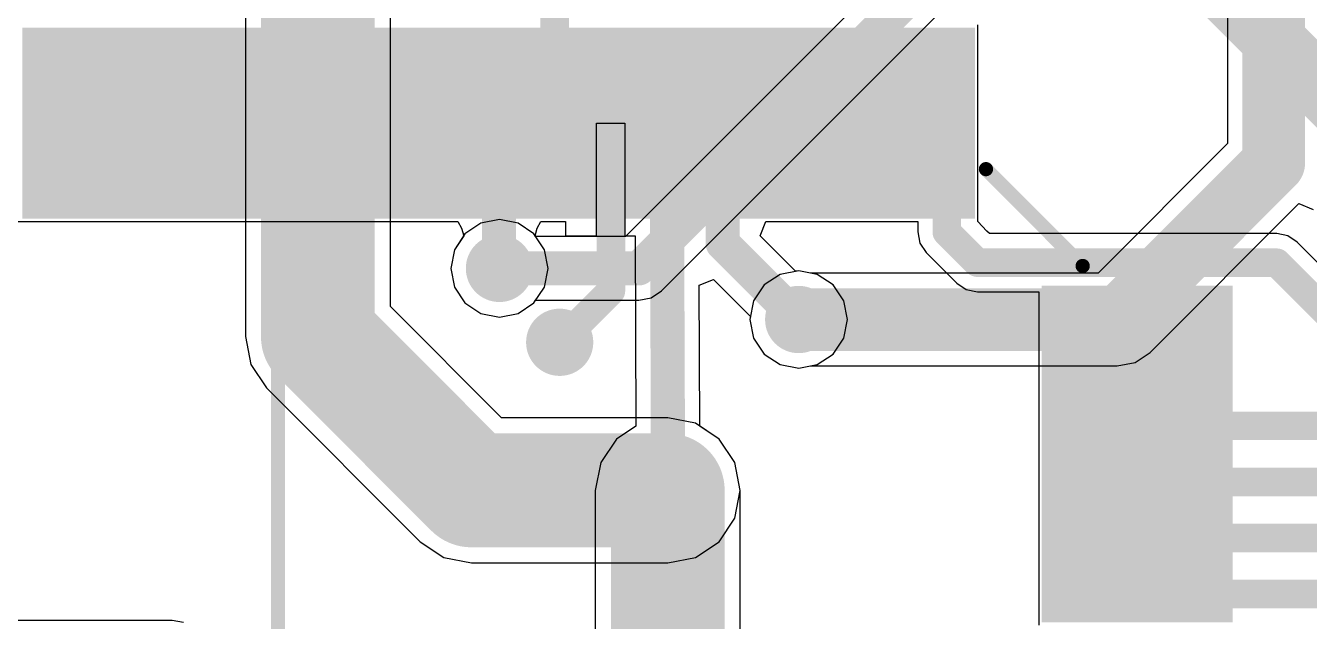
# Model space of a CAD drawing. Header units: millimetres. Extents: x -0.27 to 4.7, y -0.39 to 2.83.
# Drawn here: x 2.8933 to 3.3445, y 1.422 to 1.6312 of the extents above; entities that cross this region are included whole.
import ezdxf

# ---------------------------------------------------------------- set-up
doc = ezdxf.new("R2010")
doc.units = ezdxf.units.MM
doc.header["$MEASUREMENT"] = 0
for name, color, linetype in [('BottomLayer', 5, 'Continuous'), ('BottomSolder', 6, 'Continuous'), ('TopLayer', 1, 'Continuous'), ('TopOverlay', 2, 'Continuous'), ('TopPaste', 8, 'Continuous'), ('TopSolder', 216, 'Continuous'), ('ViaHoleLayer', 16, 'Continuous')]:
    doc.layers.add(name, color=color, linetype=linetype)

# ---------------------------------------------------------------- blocks, each defined once
blk = doc.blocks.new('ZIO_101954_8')
at = {"layer": 'TopOverlay', "const_width": 0.005}
blk.add_lwpolyline([(0.719, -1.74), (0.719, 0.057)], dxfattribs=at)
blk = doc.blocks.new('TQFP_100_14_14__45')
at = {"layer": 'TopLayer'}
for points in [[(-0.33267715, -0.1318897), (-0.27362205, -0.1318897), (-0.27362205, -0.1437007), (-0.33267715, -0.1437007)], [(-0.33267715, -0.1515747), (-0.27362205, -0.1515747), (-0.27362205, -0.1633857), (-0.33267715, -0.1633857)], [(-0.33267715, -0.1712597), (-0.27362205, -0.1712597), (-0.27362205, -0.1830707), (-0.33267715, -0.1830707)], [(-0.33267715, -0.1909447), (-0.27362205, -0.1909447), (-0.27362205, -0.2027557), (-0.33267715, -0.2027557)], [(-0.33267715, -0.2106298), (-0.27362205, -0.2106298), (-0.27362205, -0.2224408), (-0.33267715, -0.2224408)], [(-0.33267715, -0.2303149), (-0.27362205, -0.2303149), (-0.27362205, -0.2421259), (-0.33267715, -0.2421259)], [(-0.242126, -0.33267705), (-0.242126, -0.27362195), (-0.230315, -0.27362195), (-0.230315, -0.33267705)], [(-0.222441, -0.33267705), (-0.222441, -0.27362195), (-0.21063, -0.27362195), (-0.21063, -0.33267705)], [(-0.2027559, -0.33267705), (-0.2027559, -0.27362195), (-0.1909449, -0.27362195), (-0.1909449, -0.33267705)], [(-0.1830709, -0.33267705), (-0.1830709, -0.27362195), (-0.1712599, -0.27362195), (-0.1712599, -0.33267705)], [(-0.1633858, -0.33267705), (-0.1633858, -0.27362195), (-0.1515748, -0.27362195), (-0.1515748, -0.33267705)], [(-0.1437008, -0.33267705), (-0.1437008, -0.27362195), (-0.1318898, -0.27362195), (-0.1318898, -0.33267705)], [(-0.1240158, -0.33267705), (-0.1240158, -0.27362195), (-0.1122048, -0.27362195), (-0.1122048, -0.33267705)], [(-0.1043307, -0.33267705), (-0.1043307, -0.27362195), (-0.0925197, -0.27362195), (-0.0925197, -0.33267705)], [(-0.0846457, -0.33267705), (-0.0846457, -0.27362195), (-0.0728347, -0.27362195), (-0.0728347, -0.33267705)], [(-0.0649606, -0.33267705), (-0.0649606, -0.27362195), (-0.0531496, -0.27362195), (-0.0531496, -0.33267705)], [(-0.0452756, -0.33267705), (-0.0452756, -0.27362195), (-0.0334646, -0.27362195), (-0.0334646, -0.33267705)], [(-0.0255906, -0.33267705), (-0.0255906, -0.27362195), (-0.0137796, -0.27362195), (-0.0137796, -0.33267705)], [(-0.005905500000000001, -0.33267705), (-0.005905499999999998, -0.27362195), (0.005905500000000001, -0.27362195), (0.005905499999999998, -0.33267705)], [(0.0137795, -0.33267705), (0.0137795, -0.27362195), (0.0255905, -0.27362195), (0.0255905, -0.33267705)], [(0.0334646, -0.33267705), (0.0334646, -0.27362195), (0.0452756, -0.27362195), (0.0452756, -0.33267705)], [(0.0531496, -0.33267705), (0.0531496, -0.27362195), (0.0649606, -0.27362195), (0.0649606, -0.33267705)], [(0.0728346, -0.33267705), (0.0728346, -0.27362195), (0.0846456, -0.27362195), (0.0846456, -0.33267705)]]:
    blk.add_hatch(color=1, dxfattribs=at).paths.add_polyline_path(points)
at = {"layer": 'TopPaste'}
for points in [[(-0.33267715, -0.1318897), (-0.27362205, -0.1318897), (-0.27362205, -0.1437007), (-0.33267715, -0.1437007)], [(-0.33267715, -0.1515747), (-0.27362205, -0.1515747), (-0.27362205, -0.1633857), (-0.33267715, -0.1633857)], [(-0.33267715, -0.1712597), (-0.27362205, -0.1712597), (-0.27362205, -0.1830707), (-0.33267715, -0.1830707)], [(-0.33267715, -0.1909447), (-0.27362205, -0.1909447), (-0.27362205, -0.2027557), (-0.33267715, -0.2027557)], [(-0.33267715, -0.2106298), (-0.27362205, -0.2106298), (-0.27362205, -0.2224408), (-0.33267715, -0.2224408)], [(-0.33267715, -0.2303149), (-0.27362205, -0.2303149), (-0.27362205, -0.2421259), (-0.33267715, -0.2421259)], [(-0.242126, -0.33267705), (-0.242126, -0.27362195), (-0.230315, -0.27362195), (-0.230315, -0.33267705)], [(-0.222441, -0.33267705), (-0.222441, -0.27362195), (-0.21063, -0.27362195), (-0.21063, -0.33267705)], [(-0.2027559, -0.33267705), (-0.2027559, -0.27362195), (-0.1909449, -0.27362195), (-0.1909449, -0.33267705)], [(-0.1830709, -0.33267705), (-0.1830709, -0.27362195), (-0.1712599, -0.27362195), (-0.1712599, -0.33267705)], [(-0.1633858, -0.33267705), (-0.1633858, -0.27362195), (-0.1515748, -0.27362195), (-0.1515748, -0.33267705)], [(-0.1437008, -0.33267705), (-0.1437008, -0.27362195), (-0.1318898, -0.27362195), (-0.1318898, -0.33267705)], [(-0.1240158, -0.33267705), (-0.1240158, -0.27362195), (-0.1122048, -0.27362195), (-0.1122048, -0.33267705)], [(-0.1043307, -0.33267705), (-0.1043307, -0.27362195), (-0.0925197, -0.27362195), (-0.0925197, -0.33267705)], [(-0.0846457, -0.33267705), (-0.0846457, -0.27362195), (-0.0728347, -0.27362195), (-0.0728347, -0.33267705)], [(-0.0649606, -0.33267705), (-0.0649606, -0.27362195), (-0.0531496, -0.27362195), (-0.0531496, -0.33267705)], [(-0.0452756, -0.33267705), (-0.0452756, -0.27362195), (-0.0334646, -0.27362195), (-0.0334646, -0.33267705)], [(-0.0255906, -0.33267705), (-0.0255906, -0.27362195), (-0.0137796, -0.27362195), (-0.0137796, -0.33267705)], [(-0.005905500000000001, -0.33267705), (-0.005905499999999998, -0.27362195), (0.005905500000000001, -0.27362195), (0.005905499999999998, -0.33267705)], [(0.0137795, -0.33267705), (0.0137795, -0.27362195), (0.0255905, -0.27362195), (0.0255905, -0.33267705)], [(0.0334646, -0.33267705), (0.0334646, -0.27362195), (0.0452756, -0.27362195), (0.0452756, -0.33267705)], [(0.0531496, -0.33267705), (0.0531496, -0.27362195), (0.0649606, -0.27362195), (0.0649606, -0.33267705)], [(0.0728346, -0.33267705), (0.0728346, -0.27362195), (0.0846456, -0.27362195), (0.0846456, -0.33267705)]]:
    blk.add_hatch(color=8, dxfattribs=at).paths.add_polyline_path(points)
at = {"layer": 'TopSolder'}
for points in [[(-0.33667715, -0.1278897), (-0.26962205, -0.1278897), (-0.26962205, -0.1477007), (-0.33667715, -0.1477007)], [(-0.33667715, -0.1475747), (-0.26962205, -0.1475747), (-0.26962205, -0.1673857), (-0.33667715, -0.1673857)], [(-0.33667715, -0.1672597), (-0.26962205, -0.1672597), (-0.26962205, -0.1870707), (-0.33667715, -0.1870707)], [(-0.33667715, -0.1869447), (-0.26962205, -0.1869447), (-0.26962205, -0.2067557), (-0.33667715, -0.2067557)], [(-0.33667715, -0.2066298), (-0.26962205, -0.2066298), (-0.26962205, -0.2264408), (-0.33667715, -0.2264408)], [(-0.33667715, -0.2263149), (-0.26962205, -0.2263149), (-0.26962205, -0.2461259), (-0.33667715, -0.2461259)], [(-0.246126, -0.33667705), (-0.246126, -0.26962195), (-0.226315, -0.26962195), (-0.226315, -0.33667705)], [(-0.226441, -0.33667705), (-0.226441, -0.26962195), (-0.20663, -0.26962195), (-0.20663, -0.33667705)], [(-0.2067559, -0.33667705), (-0.2067559, -0.26962195), (-0.1869449, -0.26962195), (-0.1869449, -0.33667705)], [(-0.1870709, -0.33667705), (-0.1870709, -0.26962195), (-0.1672599, -0.26962195), (-0.1672599, -0.33667705)], [(-0.1673858, -0.33667705), (-0.1673858, -0.26962195), (-0.1475748, -0.26962195), (-0.1475748, -0.33667705)], [(-0.1477008, -0.33667705), (-0.1477008, -0.26962195), (-0.1278898, -0.26962195), (-0.1278898, -0.33667705)], [(-0.1280158, -0.33667705), (-0.1280158, -0.26962195), (-0.1082048, -0.26962195), (-0.1082048, -0.33667705)], [(-0.1083307, -0.33667705), (-0.1083307, -0.26962195), (-0.0885197, -0.26962195), (-0.0885197, -0.33667705)], [(-0.0886457, -0.33667705), (-0.0886457, -0.26962195), (-0.0688347, -0.26962195), (-0.0688347, -0.33667705)], [(-0.0689606, -0.33667705), (-0.0689606, -0.26962195), (-0.0491496, -0.26962195), (-0.0491496, -0.33667705)], [(-0.0492756, -0.33667705), (-0.0492756, -0.26962195), (-0.0294646, -0.26962195), (-0.0294646, -0.33667705)], [(-0.0295906, -0.33667705), (-0.0295906, -0.26962195), (-0.0097796, -0.26962195), (-0.009779600000000001, -0.33667705)], [(-0.009905500000000001, -0.33667705), (-0.0099055, -0.26962195), (0.009905500000000001, -0.26962195), (0.0099055, -0.33667705)], [(0.009779499999999998, -0.33667705), (0.009779500000000002, -0.26962195), (0.0295905, -0.26962195), (0.0295905, -0.33667705)], [(0.0294646, -0.33667705), (0.0294646, -0.26962195), (0.0492756, -0.26962195), (0.0492756, -0.33667705)], [(0.0491496, -0.33667705), (0.0491496, -0.26962195), (0.0689606, -0.26962195), (0.0689606, -0.33667705)], [(0.0688346, -0.33667705), (0.0688346, -0.26962195), (0.0886456, -0.26962195), (0.0886456, -0.33667705)]]:
    blk.add_hatch(color=216, dxfattribs=at).paths.add_polyline_path(points)
at = {"layer": 'TopOverlay', "const_width": 0.005}
blk.add_lwpolyline([(-0.25, -0.2869998), (-0.284, -0.2529998)], dxfattribs=at)
at = {"layer": 'TopOverlay', "const_width": 0.0025}
for points in [[(-0.28525, -0.2529998, 1), (-0.28275, -0.2529998, 1)], [(-0.25125, -0.2869998, 1), (-0.24875, -0.2869998, 1)]]:
    blk.add_lwpolyline(points, format="xyb", close=True, dxfattribs=at)

msp = doc.modelspace()

# ---------------------------------------------------------------- hatches: boundary and pattern name
at = {"layer": 'BottomLayer'}
h = msp.add_hatch(color=5, dxfattribs=at)
edge = h.paths.add_edge_path()
edge.add_arc((3.0598226, 1.5459486), 0.011811, 0, 360)
h = msp.add_hatch(color=5, dxfattribs=at)
edge = h.paths.add_edge_path()
edge.add_arc((3.165, 1.528), 0.011811, 0, 360)
h = msp.add_hatch(color=5, dxfattribs=at)
edge = h.paths.add_edge_path()
edge.add_arc((3.081, 1.52), 0.011811, 0, 360)
h = msp.add_hatch(color=5, dxfattribs=at)
edge = h.paths.add_edge_path()
edge.add_arc((3.119, 1.468), 0.011811, 0, 360)
at = {"layer": 'BottomSolder'}
h = msp.add_hatch(color=6, dxfattribs=at)
edge = h.paths.add_edge_path()
edge.add_arc((3.0598226, 1.5459486), 0.0059055, 0, 360)
h = msp.add_hatch(color=6, dxfattribs=at)
edge = h.paths.add_edge_path()
edge.add_arc((3.165, 1.528), 0.0059055, 0, 360)
h = msp.add_hatch(color=6, dxfattribs=at)
edge = h.paths.add_edge_path()
edge.add_arc((3.081, 1.52), 0.0059055, 0, 360)
h = msp.add_hatch(color=6, dxfattribs=at)
edge = h.paths.add_edge_path()
edge.add_arc((3.119, 1.468), 0.0059055, 0, 360)
at = {"layer": 'TopLayer'}
h = msp.add_hatch(color=1, dxfattribs=at)
edge = h.paths.add_edge_path()
edge.add_arc((3.0598226, 1.5459486), 0.011811, 0, 360)
h = msp.add_hatch(color=1, dxfattribs=at)
edge = h.paths.add_edge_path()
edge.add_arc((3.165, 1.528), 0.011811, 0, 360)
h = msp.add_hatch(color=1, dxfattribs=at)
edge = h.paths.add_edge_path()
edge.add_arc((3.081, 1.52), 0.011811, 0, 360)
h = msp.add_hatch(color=1, dxfattribs=at)
edge = h.paths.add_edge_path()
edge.add_arc((3.119, 1.468), 0.011811, 0, 360)
at = {"layer": 'TopSolder'}
h = msp.add_hatch(color=216, dxfattribs=at)
edge = h.paths.add_edge_path()
edge.add_arc((3.0598226, 1.5459486), 0.0059055, 0, 360)
h = msp.add_hatch(color=216, dxfattribs=at)
edge = h.paths.add_edge_path()
edge.add_arc((3.165, 1.528), 0.0059055, 0, 360)
h = msp.add_hatch(color=216, dxfattribs=at)
edge = h.paths.add_edge_path()
edge.add_arc((3.081, 1.52), 0.0059055, 0, 360)
h = msp.add_hatch(color=216, dxfattribs=at)
edge = h.paths.add_edge_path()
edge.add_arc((3.119, 1.468), 0.0059055, 0, 360)
at = {"layer": 'ViaHoleLayer'}
h = msp.add_hatch(color=16, dxfattribs=at)
edge = h.paths.add_edge_path()
edge.add_arc((3.0598226, 1.5459486), 0.0059055, 0, 360)
h = msp.add_hatch(color=16, dxfattribs=at)
edge = h.paths.add_edge_path()
edge.add_arc((3.165, 1.528), 0.0059055, 0, 360)
h = msp.add_hatch(color=16, dxfattribs=at)
edge = h.paths.add_edge_path()
edge.add_arc((3.081, 1.52), 0.0059055, 0, 360)
h = msp.add_hatch(color=16, dxfattribs=at)
edge = h.paths.add_edge_path()
edge.add_arc((3.119, 1.468), 0.0059055, 0, 360)

# ---------------------------------------------------------------- linework, layer by layer
at = {"layer": 'BottomLayer'}
for p, q in [((2.9705102, 1.837), (2.9705102, 1.522)), ((3.0214898, 1.5325582), (3.0214898, 1.796588)), ((3.3156865, 1.7538433), (3.3156865, 1.5897573)), ((3.2107845, 1.6637716), (3.1041769, 1.5571641)), ((3.1167532, 1.538018), (3.2299303, 1.6511952)), ((3.3156865, 1.5897573), (3.2702427, 1.5443135)), ((3.2885354, 1.5164646), (3.3408041, 1.5687333)), ((3.3408041, 1.5687333), (3.3458041, 1.5666622)), ((3.0532633, 1.5617842), (3.0477026, 1.5580686)), ((3.0598226, 1.5630889), (3.0532633, 1.5617842)), ((3.0663819, 1.5617842), (3.0598226, 1.5630889)), ((3.0719426, 1.5580686), (3.0663819, 1.5617842)), ((3.0477026, 1.5580686), (3.043987, 1.5525079)), ((3.072547, 1.5571641), (3.0719426, 1.5580686)), ((3.1041769, 1.5571641), (3.072547, 1.5571641)), ((3.043987, 1.5525079), (3.0426823, 1.5459486)), ((3.0426823, 1.5459486), (3.043987, 1.5393893)), ((3.1584407, 1.5438356), (3.15288, 1.54012)), ((3.165, 1.5451403), (3.1584407, 1.5438356)), ((3.1691567, 1.5443135), (3.165, 1.5451403)), ((3.2702427, 1.5443135), (3.1691567, 1.5443135)), ((3.043987, 1.5393893), (3.0477026, 1.5338286)), ((3.15288, 1.54012), (3.1491644, 1.5345593)), ((3.0719426, 1.5338286), (3.072547, 1.5347331)), ((3.072547, 1.5347331), (3.1088221, 1.5347331)), ((3.1088221, 1.5347331), (3.1088226, 1.534733)), ((3.1088226, 1.534733), (3.1131146, 1.5355868)), ((3.1131146, 1.5355868), (3.1167532, 1.538018)), ((3.1491644, 1.5345593), (3.1478597, 1.528)), ((3.0605582, 1.4934898), (3.0214898, 1.5325582)), ((3.0477026, 1.5338286), (3.0532633, 1.530113)), ((3.0532633, 1.530113), (3.0598226, 1.5288083)), ((3.0598226, 1.5288083), (3.0663819, 1.530113)), ((3.0663819, 1.530113), (3.0719426, 1.5338286)), ((3.1478597, 1.528), (3.1491644, 1.5214407)), ((2.9705102, 1.522), (2.9724505, 1.5122455)), ((3.1491644, 1.5214407), (3.15288, 1.51588)), ((3.2832429, 1.5129283), (3.2885354, 1.5164646)), ((2.9724505, 1.5122455), (2.977976, 1.503976)), ((3.15288, 1.51588), (3.1584407, 1.5121644)), ((3.1584407, 1.5121644), (3.165, 1.5108597)), ((3.165, 1.5108597), (3.1691567, 1.5116865)), ((3.1691567, 1.5116865), (3.277, 1.5116865)), ((3.277, 1.5116865), (3.2832429, 1.5129283)), ((2.977976, 1.503976), (3.031976, 1.449976)), ((3.119, 1.4934898), (3.0605582, 1.4934898)), ((3.1287545, 1.4915495), (3.119, 1.4934898)), ((3.137024, 1.486024), (3.1287545, 1.4915495)), ((3.1425495, 1.4777545), (3.137024, 1.486024)), ((3.1444898, 1.468), (3.1425495, 1.4777545)), ((3.1425495, 1.4582455), (3.1444898, 1.468)), ((3.137024, 1.449976), (3.1425495, 1.4582455)), ((3.031976, 1.449976), (3.0402454, 1.4444505)), ((3.1287545, 1.4444505), (3.137024, 1.449976)), ((3.0402454, 1.4444505), (3.05, 1.4425102)), ((3.119, 1.4425102), (3.1287545, 1.4444505)), ((3.05, 1.4425102), (3.119, 1.4425102))]:
    msp.add_line(p, q, dxfattribs=at)
for points, const_width in [([(2.996, 1.522), (2.996, 1.837)], 0.04), ([(3.332, 1.583), (3.332, 1.758)], 0.022), ([(3.1088226, 1.5459486), (3.222, 1.659126)], 0.012), ([(3.277, 1.528), (3.332, 1.583)], 0.022), ([(3.0598226, 1.5459486), (3.1088226, 1.5459486)], 0.012), ([(2.996, 1.522), (3.05, 1.468)], 0.04), ([(3.165, 1.528), (3.277, 1.528)], 0.022), ([(3.05, 1.468), (3.119, 1.468)], 0.04)]:
    msp.add_lwpolyline(points, dxfattribs=dict(at, const_width=const_width))
for points, const_width in [([(3.3265, 1.583, 1), (3.3375, 1.583, 1)], 0.011), ([(3.3265, 1.583, 1), (3.3375, 1.583, 1)], 0.011), ([(3.0568226, 1.5459486, 1), (3.0628226, 1.5459486, 1)], 0.006), ([(3.1058226, 1.5459486, 1), (3.1118226, 1.5459486, 1)], 0.006), ([(3.1058226, 1.5459486, 1), (3.1118226, 1.5459486, 1)], 0.006), ([(2.986, 1.522, 1), (3.006, 1.522, 1)], 0.02), ([(2.986, 1.522, 1), (3.006, 1.522, 1)], 0.02), ([(3.1595, 1.528, 1), (3.1705, 1.528, 1)], 0.011), ([(3.2715, 1.528, 1), (3.2825, 1.528, 1)], 0.011), ([(3.2715, 1.528, 1), (3.2825, 1.528, 1)], 0.011), ([(3.04, 1.468, 1), (3.06, 1.468, 1)], 0.02), ([(3.04, 1.468, 1), (3.06, 1.468, 1)], 0.02), ([(3.109, 1.468, 1), (3.129, 1.468, 1)], 0.02)]:
    msp.add_lwpolyline(points, format="xyb", close=True, dxfattribs=dict(at, const_width=const_width))
at = {"layer": 'TopLayer'}
for p, q in [((3.2279486, 1.6308619), (3.2279487, 1.6314761)), ((3.2279486, 1.5624213), (3.2279486, 1.6308619)), ((3.093933, 1.5574211), (3.093933, 1.5969487)), ((3.093933, 1.5969487), (3.103933, 1.5969487)), ((3.103933, 1.5969487), (3.103933, 1.5574211)), ((2.7336966, 1.5624211), (3.0452168, 1.5624211)), ((3.0452168, 1.5624211), (3.0465319, 1.5601183)), ((3.0731133, 1.5601183), (3.0744284, 1.5624211)), ((3.0744284, 1.5624211), (3.0830274, 1.5624211)), ((3.0830274, 1.5624211), (3.0830274, 1.5574211)), ((3.1514401, 1.5574211), (3.1535112, 1.5624211)), ((3.1535112, 1.5624211), (3.2068472, 1.5624211)), ((3.2068472, 1.5624211), (3.2068472, 1.5587281)), ((3.2279487, 1.5624212), (3.2279486, 1.5624213)), ((3.2279488, 1.5624212), (3.2279487, 1.5624212)), ((3.2311655, 1.5590249), (3.2279488, 1.5624212)), ((3.0472699, 1.5574211), (3.043987, 1.5525079)), ((3.0465319, 1.5601183), (3.0472699, 1.5574211)), ((3.0723753, 1.5574211), (3.0731133, 1.5601183)), ((3.0756582, 1.5525079), (3.0723753, 1.5574211)), ((3.0830274, 1.5574211), (3.093933, 1.5574211)), ((3.103933, 1.5574211), (3.1075535, 1.5574211)), ((3.1075535, 1.5574211), (3.107809, 1.4905896)), ((3.1639331, 1.5449281), (3.1514401, 1.5574211)), ((3.2068472, 1.5587281), (3.2076233, 1.5548263)), ((3.2320459, 1.5581445), (3.2311655, 1.5590249)), ((3.3330514, 1.5581445), (3.2320459, 1.5581445)), ((3.3369532, 1.5573684), (3.3330514, 1.5581445)), ((3.340261, 1.5551582), (3.3369532, 1.5573684)), ((3.043987, 1.5525079), (3.0426823, 1.5459486)), ((3.0769629, 1.5459486), (3.0756582, 1.5525079)), ((3.2076233, 1.5548263), (3.2098335, 1.5515185)), ((3.4122747, 1.4831445), (3.340261, 1.5551582)), ((3.2098335, 1.5515185), (3.220613, 1.540739)), ((3.0426823, 1.5459486), (3.043987, 1.5393893)), ((3.0756582, 1.5393893), (3.0769629, 1.5459486)), ((3.165, 1.5451403), (3.1639331, 1.5449281)), ((3.1715593, 1.5438356), (3.165, 1.5451403)), ((3.17712, 1.54012), (3.1715593, 1.5438356)), ((3.043987, 1.5393893), (3.0477026, 1.5338286)), ((3.0719426, 1.5338286), (3.0756582, 1.5393893)), ((3.1300511, 1.5400165), (3.1350433, 1.5420955)), ((3.1302402, 1.4905568), (3.1300511, 1.5400165)), ((3.1350433, 1.5420955), (3.1480719, 1.5290669)), ((3.1808356, 1.5345593), (3.17712, 1.54012)), ((3.220613, 1.540739), (3.2239208, 1.5385288)), ((3.1821403, 1.528), (3.1808356, 1.5345593)), ((3.2239208, 1.5385288), (3.2278226, 1.5377527)), ((3.2278226, 1.5377527), (3.2494447, 1.5377527)), ((3.2494447, 1.5377527), (3.2494447, 1.4994289)), ((3.0477026, 1.5338286), (3.0532633, 1.530113)), ((3.0532633, 1.530113), (3.0598226, 1.5288083)), ((3.0598226, 1.5288083), (3.0663819, 1.530113)), ((3.0663819, 1.530113), (3.0719426, 1.5338286)), ((3.1480719, 1.5290669), (3.1478597, 1.528)), ((3.1478597, 1.528), (3.1491644, 1.5214407)), ((3.1808356, 1.5214407), (3.1821403, 1.528)), ((3.1491644, 1.5214407), (3.15288, 1.51588)), ((3.17712, 1.51588), (3.1808356, 1.5214407)), ((3.15288, 1.51588), (3.1584407, 1.5121644)), ((3.1584407, 1.5121644), (3.165, 1.5108597)), ((3.165, 1.5108597), (3.1715593, 1.5121644)), ((3.1715593, 1.5121644), (3.17712, 1.51588)), ((3.2494447, 1.4994289), (3.2494447, 1.4600588)), ((3.107809, 1.4905896), (3.100976, 1.486024)), ((3.137024, 1.486024), (3.1302402, 1.4905568)), ((3.100976, 1.486024), (3.0954505, 1.4777545)), ((3.1425495, 1.4777545), (3.137024, 1.486024)), ((3.0954505, 1.4777545), (3.0935102, 1.468)), ((3.1444898, 1.468), (3.1425495, 1.4777545)), ((3.0935102, 1.468), (3.0935102, 1.2897712)), ((3.1444898, 1.3003294), (3.1444898, 1.468)), ((3.2494447, 1.4600588), (3.2494447, 1.4206888)), ((2.9448309, 1.422365), (2.7338553, 1.422365)), ((2.9487327, 1.4215889), (2.9448309, 1.422365))]:
    msp.add_line(p, q, dxfattribs=at)
for points, const_width in [([(3.288516, 1.669484), (3.3561655, 1.6018345)], 0.022), ([(3.0792478, 1.5969486), (3.0792478, 1.6677522)], 0.01), ([(3.0595628, 1.5969486), (3.0596573, 1.5968541)], 0.012), ([(3.0596573, 1.5461139), (3.0596573, 1.5968541)], 0.012), ([(3.0989329, 1.5969486), (3.0990274, 1.5970431)], 0.012), ([(3.0990274, 1.5380273), (3.0990274, 1.5970431)], 0.01), ([(3.1186179, 1.5969486), (3.1190956, 1.4720004)], 0.012), ([(3.2170431, 1.5587281), (3.2170431, 1.5969486)], 0.01), ([(3.1380627, 1.5967084), (3.1383029, 1.5969486)], 0.008), ([(3.1383029, 1.5546971), (3.1383029, 1.573421)], 0.012), ([(3.2170431, 1.5587281), (3.2278226, 1.5479486)], 0.01), ([(3.1383029, 1.5546971), (3.165, 1.528)], 0.012), ([(3.0596573, 1.5461139), (3.0598226, 1.5459486)], 0.012), ([(3.2278226, 1.5479486), (3.3330514, 1.5479486)], 0.01), ([(3.3330514, 1.5479486), (3.4080514, 1.4729486)], 0.01), ([(3.0810001, 1.52), (3.0990274, 1.5380273)], 0.01), ([(3.2839722, 1.4906493), (3.3683507, 1.4906493)], 0.01), ([(3.119, 1.2897712), (3.119, 1.468)], 0.04), ([(3.1190956, 1.4720004), (3.119096, 1.471904)], 0.012), ([(3.2839722, 1.4709643), (3.3660357, 1.4709643)], 0.01), ([(3.119, 1.468), (3.1190004, 1.4680004)], 0.012), ([(3.2839722, 1.4512793), (3.3645075, 1.4512793)], 0.01), ([(3.2839722, 1.4315943), (3.3624057, 1.4315943)], 0.01)]:
    msp.add_lwpolyline(points, dxfattribs=dict(at, const_width=const_width))
for points, const_width in [([(3.0565628, 1.5969486, 1), (3.0625628, 1.5969486, 1)], 0.006), ([(3.0566573, 1.5968541, 1), (3.0626573, 1.5968541, 1)], 0.006), ([(3.0566573, 1.5968541, 1), (3.0626573, 1.5968541, 1)], 0.006), ([(3.0767478, 1.5969486, 1), (3.0817478, 1.5969486, 1)], 0.005), ([(3.0959329, 1.5969486, 1), (3.1019329, 1.5969486, 1)], 0.006), ([(3.0960274, 1.5970431, 1), (3.1020274, 1.5970431, 1)], 0.006), ([(3.0965274, 1.5970431, 1), (3.1015274, 1.5970431, 1)], 0.005), ([(3.1156179, 1.5969486, 1), (3.1216179, 1.5969486, 1)], 0.006), ([(3.2145431, 1.5969486, 1), (3.2195431, 1.5969486, 1)], 0.005), ([(3.1360627, 1.5967084, 1), (3.1400627, 1.5967084, 1)], 0.004), ([(3.1363029, 1.5969486, 1), (3.1403029, 1.5969486, 1)], 0.004), ([(3.1353029, 1.573421, 1), (3.1413029, 1.573421, 1)], 0.006), ([(3.2145431, 1.5587281, 1), (3.2195431, 1.5587281, 1)], 0.005), ([(3.2145431, 1.5587281, 1), (3.2195431, 1.5587281, 1)], 0.005), ([(3.1353029, 1.5546971, 1), (3.1413029, 1.5546971, 1)], 0.006), ([(3.1353029, 1.5546971, 1), (3.1413029, 1.5546971, 1)], 0.006), ([(3.0566573, 1.5461139, 1), (3.0626573, 1.5461139, 1)], 0.006), ([(3.0566573, 1.5461139, 1), (3.0626573, 1.5461139, 1)], 0.006), ([(3.2253226, 1.5479486, 1), (3.2303226, 1.5479486, 1)], 0.005), ([(3.2253226, 1.5479486, 1), (3.2303226, 1.5479486, 1)], 0.005), ([(3.3305514, 1.5479486, 1), (3.3355514, 1.5479486, 1)], 0.005), ([(3.3305514, 1.5479486, 1), (3.3355514, 1.5479486, 1)], 0.005), ([(3.0568226, 1.5459486, 1), (3.0628226, 1.5459486, 1)], 0.006), ([(3.0965274, 1.5380273, 1), (3.1015274, 1.5380273, 1)], 0.005), ([(3.0965274, 1.5380273, 1), (3.1015274, 1.5380273, 1)], 0.005), ([(3.162, 1.528, 1), (3.168, 1.528, 1)], 0.006), ([(3.0785001, 1.52, 1), (3.0835001, 1.52, 1)], 0.005), ([(3.2814722, 1.4906493, 1), (3.2864722, 1.4906493, 1)], 0.005), ([(3.109, 1.468, 1), (3.129, 1.468, 1)], 0.02), ([(3.1160956, 1.4720004, 1), (3.1220956, 1.4720004, 1)], 0.006), ([(3.1160956, 1.4720004, 1), (3.1220956, 1.4720004, 1)], 0.006), ([(3.116096, 1.471904, 1), (3.122096, 1.471904, 1)], 0.006), ([(3.2814722, 1.4709643, 1), (3.2864722, 1.4709643, 1)], 0.005), ([(3.116, 1.468, 1), (3.122, 1.468, 1)], 0.006), ([(3.1160004, 1.4680004, 1), (3.1220004, 1.4680004, 1)], 0.006), ([(3.2814722, 1.4512793, 1), (3.2864722, 1.4512793, 1)], 0.005), ([(3.2814722, 1.4315943, 1), (3.2864722, 1.4315943, 1)], 0.005)]:
    msp.add_lwpolyline(points, format="xyb", close=True, dxfattribs=dict(at, const_width=const_width))

# ---------------------------------------------------------------- block references
msp.add_blockref('ZIO_101954_8', (2.262999, 2.112996))
at = {"rotation": 180}
msp.add_blockref('TQFP_100_14_14__45', (2.9808226, 1.2937991), dxfattribs=at)

doc.saveas('drawing.dxf')
